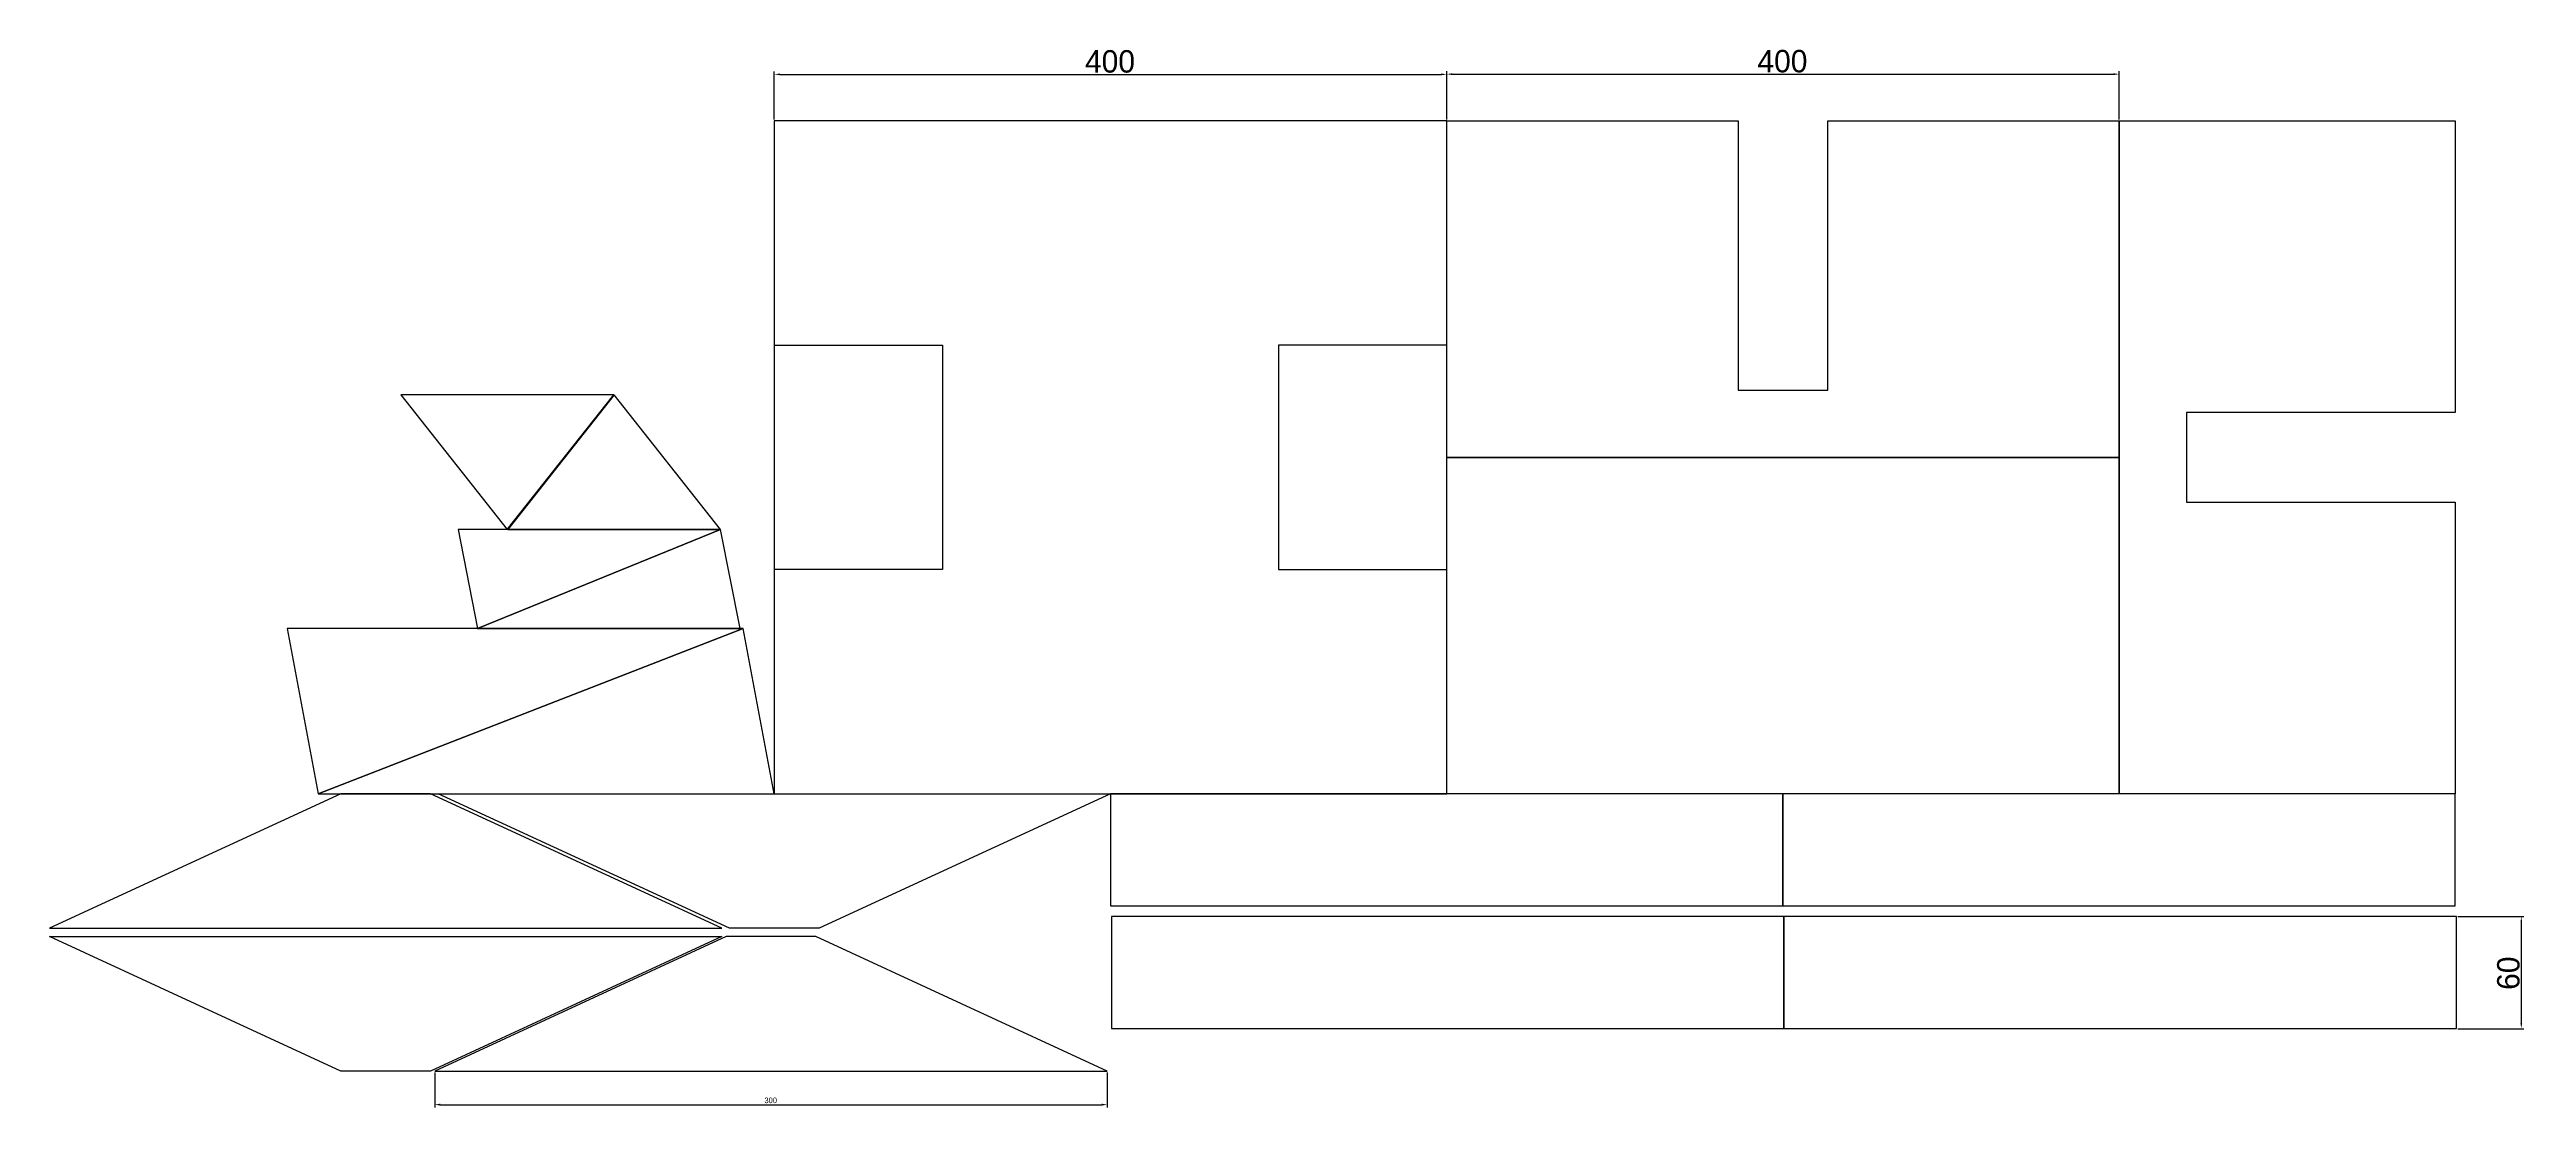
# Model space of a CAD drawing. Extents: x 2574 to 3679, y 1520 to 1992.
import ezdxf

# ---------------------------------------------------------------- set-up
doc = ezdxf.new("R2010")
doc.units = 0
doc.layers.get('0').update_dxf_attribs({"linetype": 'CONTINUOUS'})
doc.layers.get('DEFPOINTS').update_dxf_attribs({"linetype": 'CONTINUOUS'})
doc.dimstyles.get("Standard").update_dxf_attribs({"dimtxt": 0.18, "dimasz": 0.18, "dimexe": 0.18, "dimexo": 0.0625, "dimgap": 0.09, "dimtad": 0, "dimtih": 1, "dimtoh": 1, "dimzin": 0, "dimcen": 0.09, "dimazin": 3, "dimtfac": 1, "dimtofl": 0, "dimtmove": 0, "dimatfit": 3})

# ---------------------------------------------------------------- blocks, each defined once
blk = doc.blocks.new('*U6')
at = {"color": 0}
blk.add_text('400', height=10, dxfattribs=at).set_placement((3035.5, 1981.6))
blk = doc.blocks.new('*D2')
at = {"color": 0}
for p, q in [((2896.9, 1960.7), (2896.9, 1982.1)), ((2899.4, 1980.8), (3194.4, 1980.8)), ((3196.9, 1960.7), (3196.9, 1982.1))]:
    blk.add_line(p, q, dxfattribs=at)
for points in [[(2899.4, 1981.2), (2899.4, 1980.4), (2896.9, 1980.8)], [(3194.4, 1981.2), (3194.4, 1980.4), (3196.9, 1980.8)]]:
    blk.add_solid(points, dxfattribs=at)
at = {"layer": 'DEFPOINTS', "color": 0}
for p in [(3196.9, 1980.8), (2896.9, 1960), (3196.9, 1960)]:
    blk.add_point(p, dxfattribs=at)
blk.add_blockref('*U6', (0, 0))
blk = doc.blocks.new('*U7')
at = {"color": 0}
blk.add_text('400', height=10, dxfattribs=at).set_placement((3335.5, 1981.7))
blk = doc.blocks.new('*D3')
at = {"color": 0}
for p, q in [((3196.9, 1960.7), (3196.9, 1982.2)), ((3199.4, 1980.9), (3494.4, 1980.9)), ((3496.9, 1960.7), (3496.9, 1982.2))]:
    blk.add_line(p, q, dxfattribs=at)
for points in [[(3199.4, 1981.3), (3199.4, 1980.5), (3196.9, 1980.9)], [(3494.4, 1981.3), (3494.4, 1980.5), (3496.9, 1980.9)]]:
    blk.add_solid(points, dxfattribs=at)
at = {"layer": 'DEFPOINTS', "color": 0}
for p in [(3496.9, 1980.9), (3196.9, 1960), (3496.9, 1960)]:
    blk.add_point(p, dxfattribs=at)
blk.add_blockref('*U7', (0, 0))
blk = doc.blocks.new('*U8')
at = {"color": 0}
blk.add_text('60', height=10, rotation=90, dxfattribs=at).set_placement((3675.5, 1572.6))
blk = doc.blocks.new('*D4')
at = {"color": 0}
for p, q in [((3648, 1605.3), (3677.5, 1605.3)), ((3676.3, 1602.8), (3676.3, 1557.8)), ((3648, 1555.3), (3677.5, 1555.3))]:
    blk.add_line(p, q, dxfattribs=at)
for points in [[(3675.9, 1602.8), (3676.7, 1602.8), (3676.3, 1605.3)], [(3675.9, 1557.8), (3676.7, 1557.8), (3676.3, 1555.3)]]:
    blk.add_solid(points, dxfattribs=at)
at = {"layer": 'DEFPOINTS', "color": 0}
for p in [(3647.3, 1605.3), (3647.3, 1555.3), (3676.3, 1555.3)]:
    blk.add_point(p, dxfattribs=at)
blk.add_blockref('*U8', (0, 0))
blk = doc.blocks.new('*U9')
at = {"color": 0}
blk.add_text('300', height=2.5, dxfattribs=at).set_placement((2892.5, 1522.1))
blk = doc.blocks.new('*D5')
at = {"color": 0}
for p, q in [((2745.4, 1535.7), (2745.4, 1520.2)), ((3045.4, 1535.7), (3045.4, 1520.2)), ((2747.9, 1521.4), (3042.9, 1521.4))]:
    blk.add_line(p, q, dxfattribs=at)
for points in [[(2747.9, 1521.9), (2747.9, 1521), (2745.4, 1521.4)], [(3042.9, 1521.9), (3042.9, 1521), (3045.4, 1521.4)]]:
    blk.add_solid(points, dxfattribs=at)
at = {"layer": 'DEFPOINTS', "color": 0}
for p in [(2745.4, 1536.3), (3045.4, 1536.3), (3045.4, 1521.4)]:
    blk.add_point(p, dxfattribs=at)
blk.add_blockref('*U9', (0, 0))

msp = doc.modelspace()

# ---------------------------------------------------------------- linework, layer by layer
msp.add_line((2971.863, 1810.046), (2971.863, 1760.046))
for points in [[(3196.863, 1660.046), (3196.863, 1960.046), (2896.863, 1960.046), (2896.863, 1660.046)], [(3366.863, 1840.046), (3366.863, 1960.046), (3496.863, 1960.046), (3496.863, 1810.046), (3196.863, 1810.046), (3196.863, 1960.046), (3326.863, 1960.046), (3326.863, 1840.046), (3346.863, 1840.046)], [(3526.863, 1790.046), (3646.863, 1790.046), (3646.863, 1660.046), (3496.863, 1660.046), (3496.863, 1960.046), (3646.863, 1960.046), (3646.863, 1830.046), (3526.863, 1830.046), (3526.863, 1810.046)], [(2730.251, 1837.919), (2777.751, 1777.919), (2825.251, 1837.919)], [(2872.952, 1777.919), (2825.452, 1837.919), (2777.952, 1777.919)], [(3496.863, 1810.046), (3496.863, 1660.046), (3196.863, 1660.046), (3196.863, 1810.046)], [(2764.44, 1733.688), (2872.952, 1777.919), (2755.772, 1777.845)], [(2872.952, 1777.919), (2764.44, 1733.688), (2881.62, 1733.761)], [(2693.378, 1660.046), (2883.041, 1733.761), (2679.556, 1733.761)], [(2883.041, 1733.761), (2693.378, 1660.046), (2896.863, 1660.046)], [(2723.538, 1660.046), (2703.538, 1660.046), (2573.538, 1600.046), (2873.538, 1600.046), (2743.538, 1660.046)], [(2896.863, 1600.046), (2876.863, 1600.046), (2746.863, 1660.046), (3046.863, 1660.046), (2916.863, 1600.046)], [(3346.863, 1660.046), (3046.863, 1660.046), (3046.863, 1610.046), (3346.863, 1610.046)], [(3646.863, 1660.046), (3346.863, 1660.046), (3346.863, 1610.046), (3646.863, 1610.046)], [(3347.341, 1605.339), (3047.341, 1605.339), (3047.341, 1555.339), (3347.341, 1555.339)], [(3647.341, 1605.339), (3347.341, 1605.339), (3347.341, 1555.339), (3647.341, 1555.339)], [(2723.538, 1536.338), (2703.538, 1536.338), (2573.538, 1596.338), (2873.538, 1596.338), (2743.538, 1536.338)], [(2895.372, 1596.338), (2875.372, 1596.338), (2745.372, 1536.338), (3045.372, 1536.338), (2915.372, 1596.338)]]:
    msp.add_lwpolyline(points, close=True)
for points in [[(2896.863, 1860.046), (2971.863, 1860.046), (2971.863, 1760.046), (2896.863, 1760.046)], [(3196.863, 1860.046), (3121.863, 1860.046), (3121.863, 1760.046), (3196.863, 1760.046)]]:
    msp.add_lwpolyline(points)

# ---------------------------------------------------------------- dimensions: what is measured, and where the dimension line sits
for base, p1, p2, picture, middle in [((3196.863, 1980.828), (2896.863, 1960.046), (3196.863, 1960.046), '*D2', (3046.863, 1986.559)), ((3496.863, 1980.914), (3196.863, 1960.046), (3496.863, 1960.046), '*D3', (3346.863, 1986.645))]:
    dim = msp.add_linear_dim(base=base, p1=p1, p2=p2, text='{\\H4x;400}', dimstyle='Standard')
    dim.commit()
    dim.dimension.update_dxf_attribs({"geometry": picture, "text_midpoint": middle})
dim = msp.add_linear_dim(base=(3676.271, 1555.339), p1=(3647.341, 1605.339), p2=(3647.341, 1555.339), angle=90, text='{\\H4x;60}', dimstyle='Standard')
dim.commit()
dim.dimension.update_dxf_attribs({"geometry": '*D4', "text_midpoint": (3670.541, 1580.339)})
dim = msp.add_linear_dim(base=(3045.372, 1521.441), p1=(2745.372, 1536.338), p2=(3045.372, 1536.338), dimstyle='Standard')
dim.commit()
dim.dimension.update_dxf_attribs({"geometry": '*D5', "text_midpoint": (2895.372, 1523.343)})

doc.saveas('drawing.dxf')
